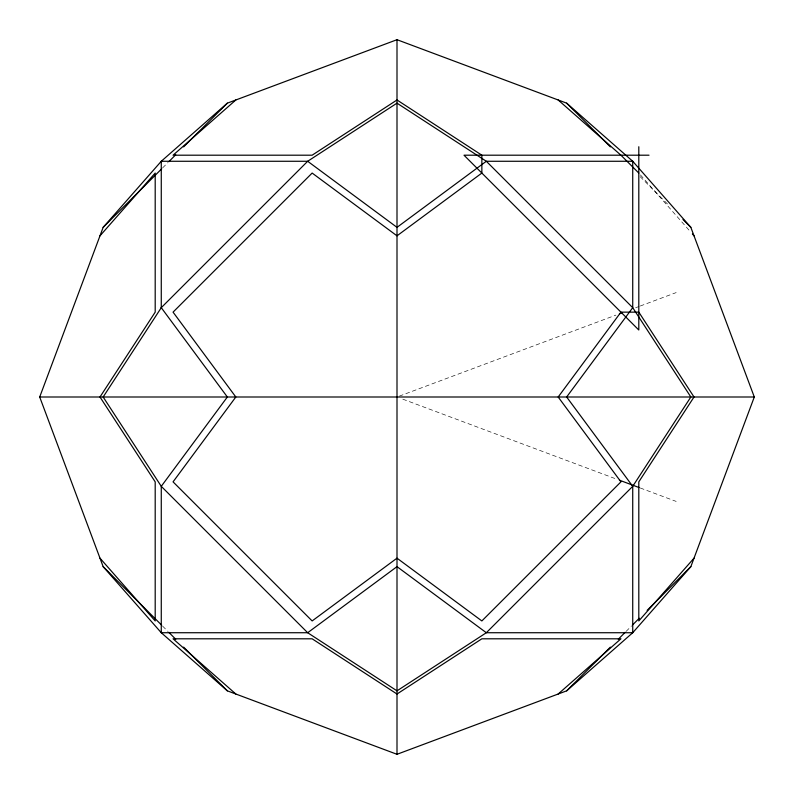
<?xml version="1.0" encoding="UTF-8"?>
<svg xmlns="http://www.w3.org/2000/svg" width="794" height="794" viewBox="0 0 794 794"><rect width="100%" height="100%" fill="white"/><g stroke="black" fill="none" stroke-linecap="round" stroke-linejoin="round"><path stroke-width="0.6" stroke-dasharray="3.97 2.98" d="M162.631 167.871L167.871 162.631M626.129 631.369L631.369 626.129M399.313 396.137L615.946 315.109M635.647 307.744L639.12 306.444M640.272 306.008L676.19 292.579M402.796 399.164L615.946 478.891M640.272 487.992L676.19 501.421M640.123 176.615L668.985 205.487M162.631 626.129L167.871 631.369M640.43 174.908L690.77 232.136"/><path stroke-width="1.19" d="M39.7 397L103.151 227.352L161.271 161.271L227.352 103.151L397 39.7L566.648 103.151L632.729 161.271L690.849 227.352L754.3 397L690.849 566.648L632.729 632.729L566.648 690.849L397 754.3L227.352 690.849L161.271 632.729L103.151 566.648L39.7 397L754.3 397M99.984 235.828L155.197 173.062L155.197 312.141L99.984 397L155.197 481.859L155.197 620.938L99.984 558.172M694.016 558.172L638.803 620.938L638.803 481.859L694.016 397L638.803 312.141L620.938 312.141L558.172 397L620.938 481.859L481.859 620.938L397 558.172L312.141 620.938L173.062 481.859L235.828 397L173.062 312.141L312.141 173.062L397 235.828L481.859 173.062L481.859 155.197L397 99.984L312.141 155.197L173.062 155.197L235.828 99.984M103.151 227.352L161.748 168.745M168.745 161.748L175.742 154.751M183.613 146.88L227.352 103.151M566.648 690.849L610.388 647.12M618.258 639.249L625.255 632.252M632.252 625.255L639.249 618.258M647.12 610.388L690.849 566.648M558.172 694.016L620.938 638.803L481.859 638.803L397 694.016L312.141 638.803L173.062 638.803L235.828 694.016M619.419 313.809L621.742 312.945M649.016 155.197L463.994 155.197L638.803 330.006L638.803 146.741M619.419 480.191L639.12 487.556M558.172 99.984L620.938 155.197L638.803 173.062M566.648 103.151L610.388 146.88M682.979 219.472L690.849 227.352M103.151 566.648L161.748 625.255M168.745 632.252L175.742 639.249M183.613 647.12L227.352 690.849M692.398 233.982L694.016 235.828M397 39.7L397 754.3M161.271 307.675L103.151 397L161.271 486.325L307.675 632.729L397 690.849L486.325 632.729L632.729 486.325L690.849 397L632.729 307.675L486.325 161.271L397 103.151L307.675 161.271L161.271 307.675L227.352 397L161.271 486.325L161.271 632.729L307.675 632.729L397 566.648L486.325 632.729L632.729 632.729L632.729 486.325L566.648 397L632.729 307.675L632.729 161.271L486.325 161.271L397 227.352L307.675 161.271L161.271 161.271L161.271 307.675"/></g></svg>
